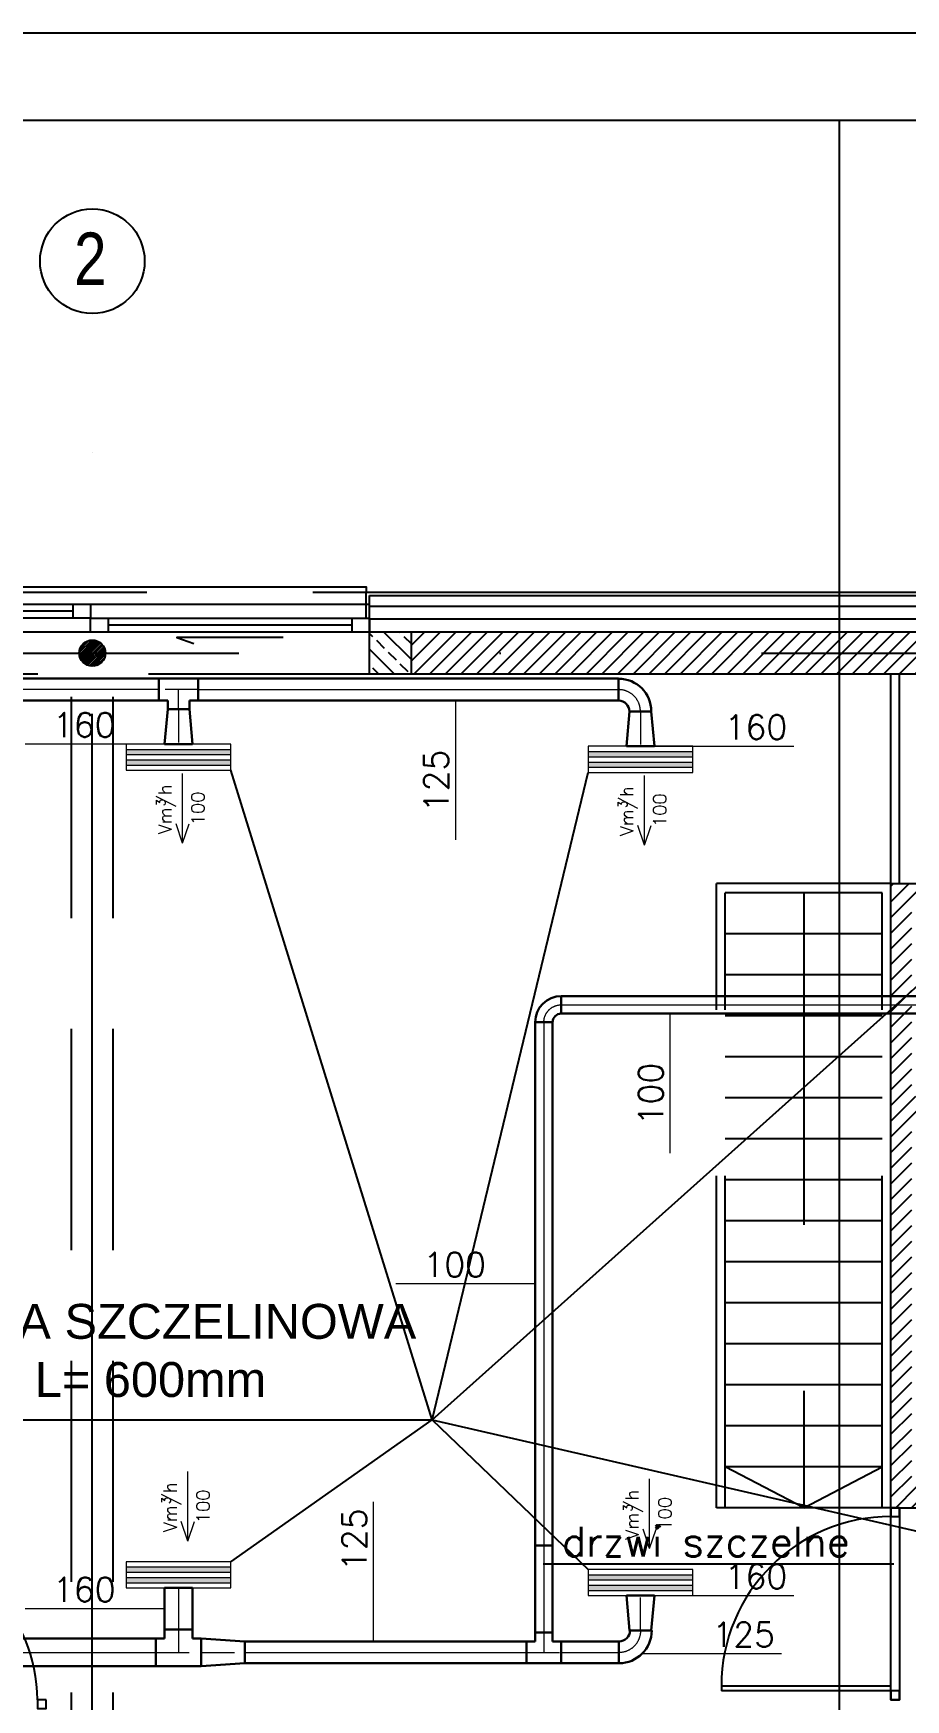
# Model space of a CAD drawing. Header units: millimetres. Extents: x -135140 to 267856, y -70704 to 149933.
# Drawn here: x 173294 to 178297, y -5787 to 3766 of the extents above; entities that cross this region are included whole.
import ezdxf
from ezdxf.enums import TextEntityAlignment as Align

# ---------------------------------------------------------------- set-up
doc = ezdxf.new("R2010")
doc.units = ezdxf.units.MM
doc.header["$LTSCALE"] = 99.9
for name, pattern in [('ACAD_ISO03W100', [30, 12, -18]), ('ACAD_ISO10W100', [18, 12, -3, 0, -3]), ('AUDIT_D_080509132939-0', [0]), ('DASHDOT', [25.4, 12.7, -6.35, 0, -6.35]), ('HIDDEN', [9.525, 6.35, -3.175])]:
    doc.linetypes.add(name, pattern=pattern)
for name, color, linetype in [('+48_HACZE', 253, 'Continuous'), ('+48_MEBLE', 251, 'Continuous'), ('+48_OSIE', 8, 'Continuous'), ('+48_PODCIĄG', 250, 'ACAD_ISO03W100'), ('+48_SCIANY', 250, 'Continuous'), ('+48_STOLARKA OKNA', 250, 'Continuous'), ('+48_STOLARKA_DRZWI', 250, 'Continuous'), ('+48_STOLARKA_OKNA', 250, 'Continuous'), ('+48_SŁUPY', 251, 'Continuous'), ('+48_WEŁNA', 252, 'Continuous'), ('+48_WIDOK', 250, 'Continuous'), ('ESI PROWADZĄCA', 3, 'Continuous')]:
    doc.layers.add(name, color=color, linetype=linetype)
for name, color, linetype, lineweight in [('2DH_SYM', 64, 'Continuous', 18), ('2DL_OBJ', 64, 'Continuous', 18), ('2DL_PRO_N1', 10, 'Continuous', 30), ('2DL_PRO_W11', 160, 'Continuous', 30), ('2DL_SYM', 64, 'Continuous', 18), ('CP_AXISAC', 7, 'DASHDOT', 0), ('WENTYLACJA NAPISY', 7, 'Continuous', 25)]:
    doc.layers.add(name, color=color, linetype=linetype, lineweight=lineweight)
doc.styles.add('CP_ATTR', font='ROMANS.SHX')
doc.styles.get("Standard").update_dxf_attribs({"font": 'ARIAL.TTF'})
doc.styles.add('WRP_ARIAL', font='ARIAL.TTF', dxfattribs={"width": 0.8})
doc.linetypes.add('BATTING', pattern='A,0.00254,-2.54,[134,ltypeshp.shx,S=2.54,R=0,X=-2.54,Y=0],-5.08,[134,ltypeshp.shx,S=2.54,R=180,X=2.54,Y=0],-2.54', length=10.16254)

# ---------------------------------------------------------------- blocks, each defined once
blk = doc.blocks.new('OZN_OSI')
at = {"layer": '+48_OSIE', "linetype": 'Continuous', "ltscale": 5}
blk.add_circle((0, -30), 30, dxfattribs=at)
at = {"layer": '+48_OSIE', "linetype": 'Continuous', "ltscale": 5, "style": 'WRP_ARIAL', "width": 0.8}
blk.add_attdef('NR', (-23.26, -43.54), '', height=30, dxfattribs=at)
blk = doc.blocks.new('drzwi')
at = {"layer": '+48_STOLARKA_DRZWI'}
for p, q in [((-2, 0), (-2, -70)), ((0, 0), (-2, 0)), ((0, 0), (0, -70)), ((-2, -70), (0, -70))]:
    blk.add_line(p, q, dxfattribs=at)
blk.add_arc((-2, 0), 70, 180, 270, dxfattribs=at)
blk = doc.blocks.new('drzwi100')
at = {"layer": '+48_STOLARKA_DRZWI'}
for points in [[(5, 110), (5, 105), (0, 105), (0, 110)], [(5, 5), (5, 0), (0, 0), (0, 5)]]:
    blk.add_lwpolyline(points, close=True, dxfattribs=at)
at = {"layer": '+48_STOLARKA_DRZWI', "extrusion": (0, 0, -1), "xscale": 1.388888888888687, "yscale": 1.388888888888687, "zscale": -1.388888888889107, "rotation": 270}
blk.add_blockref('drzwi', (-5, 5), dxfattribs=at)
blk = doc.blocks.new('DRZWI_90')
at = {"layer": '+48_STOLARKA_DRZWI'}
for points in [[(36405.46, 16749.33), (36405.46, 16744.33), (36410.46, 16744.33), (36410.46, 16749.33)], [(36405.46, 16654.33), (36405.46, 16649.33), (36410.46, 16649.33), (36410.46, 16654.33)]]:
    blk.add_lwpolyline(points, close=True, dxfattribs=at)
at = {"layer": '+48_STOLARKA_DRZWI', "xscale": 1.25, "yscale": 1.25, "zscale": 1.25, "rotation": 270}
blk.add_blockref('drzwi', (36405.46, 16654.33), dxfattribs=at)
blk = doc.blocks.new('CPLS_465')
for q in [(-0.219, 0.094), (0.5, 0), (-0.219, -0.094)]:
    blk.add_line((-0.5, 0), q)
at = {"style": 'CP_ATTR'}
for s, height, p in [('Vm/h', 0.1875, (-0.37, 0.16)), ('3', 0.125, (0.031, 0.25))]:
    blk.add_text(s, height=height, dxfattribs=at).set_placement(p)
blk.add_attdef('VAL', text='', height=0.188, dxfattribs=at).set_placement((0, -0.219), align=Align.MIDDLE)
blk = doc.blocks.new('2CP_AC_ELBW_RO_D100_D100_R100_A90_E0_F0')
at = {"ltscale": 0.15}
for p, q in [((150, 100), (50, 100)), ((50, 100), (50, 100)), ((150, 100), (150, 100)), ((0, -50), (0, 50)), ((0, 50), (0, 50)), ((0, -50), (0, -50))]:
    blk.add_line(p, q, dxfattribs=at)
for radius in [150, 50]:
    blk.add_arc((0, 100), radius, 270, 0, dxfattribs=at)
at = {"layer": 'CP_AXISAC', "ltscale": 0.15}
for p, q in [((100, 100), (100, 100)), ((0, 0), (0, 0))]:
    blk.add_line(p, q, dxfattribs=at)
blk.add_arc((0, 100), 100, 270, 0, dxfattribs=at)
at = {"linetype": 'ByBlock', "ltscale": 0.15, "style": 'CP_ATTR', "flags": 9}
for tag in ['NAME', 'PRODUCER', 'PRODUCT-TYPE', 'ARTICLE', 'FLOW', 'OTHER']:
    blk.add_attdef(tag, (0, 0), '', height=0.0001, dxfattribs=at)
blk = doc.blocks.new('CPHS_DS09')
blk.add_line((0, 0), (-2, 0))
at = {"style": 'CP_ATTR', "flags": 14}
blk.add_attdef('FI', text='', height=0.35, dxfattribs=at).set_placement((-1.807, 0.275), align=Align.MIDDLE)
at = {"style": 'CP_ATTR', "flags": 12}
blk.add_attdef('EVAL_W_MM', text='', height=0.35, dxfattribs=at).set_placement((-1.604, 0.275), align=Align.MIDDLE_LEFT)
at = {"linetype": 'ByBlock', "style": 'CP_ATTR', "flags": 9}
blk.add_attdef('VAL', text='', height=0.00005, dxfattribs=at).set_placement((-1.342, 0.182), align=Align.MIDDLE_LEFT)
blk = doc.blocks.new('2CP_AC_TEE3_RO_D125_D125_L225_L113_A90')
at = {"ltscale": 0.15}
for p, q in [((50, 62.5), (50, 113)), ((50, 113), (175, 113)), ((175, 62.5), (175, 113)), ((0, -62.5), (0, 62.5)), ((0, 62.5), (50, 62.5)), ((225, 62.5), (175, 62.5)), ((225, -62.5), (225, 62.5)), ((0, -62.5), (225, -62.5))]:
    blk.add_line(p, q, dxfattribs=at)
at = {"layer": 'CP_AXISAC', "ltscale": 0.15}
for p, q in [((112.5, 113), (112.5, 0)), ((0, 0), (225, 0))]:
    blk.add_line(p, q, dxfattribs=at)
at = {"linetype": 'ByBlock', "ltscale": 0.15, "style": 'CP_ATTR', "flags": 9}
for tag in ['NAME', 'PRODUCER', 'PRODUCT-TYPE', 'ARTICLE', 'FLOW', 'OTHER']:
    blk.add_attdef(tag, (0, 0), '', height=0.0001, dxfattribs=at)
blk = doc.blocks.new('2CP_AC_TRNS_RO_D125_D160_L200_O0_Z0_E0_F0')
at = {"ltscale": 0.15}
for p, q in [((0, 62.5), (200, 80)), ((0, -62.5), (0, 62.5)), ((0, 62.5), (0, 62.5)), ((200, -80), (200, 80)), ((200, 80), (200, 80)), ((0, -62.5), (0, -62.5)), ((0, -62.5), (200, -80)), ((200, -80), (200, -80))]:
    blk.add_line(p, q, dxfattribs=at)
at = {"layer": 'CP_AXISAC', "ltscale": 0.15}
for p, q in [((0, 0), (0, 0)), ((0, 0), (200, 0)), ((200, 0), (200, 0))]:
    blk.add_line(p, q, dxfattribs=at)
at = {"linetype": 'ByBlock', "ltscale": 0.15, "style": 'CP_ATTR', "flags": 9}
for tag in ['NAME', 'PRODUCER', 'PRODUCT-TYPE', 'ARTICLE', 'FLOW', 'OTHER']:
    blk.add_attdef(tag, (0, 0), '', height=0.0001, dxfattribs=at)
blk = doc.blocks.new('2DLAC020')
for p, q in [((-0.5, 0.3), (0.5, 0.3)), ((-0.5, 0.1), (0.5, 0.1)), ((-0.5, -0.1), (0.5, -0.1)), ((-0.5, -0.3), (0.5, -0.3))]:
    blk.add_line(p, q)
blk.add_lwpolyline([(-0.5, -0.5), (0.5, -0.5), (0.5, 0.5), (-0.5, 0.5)], close=True)
for points in [[(-0.5, 0.3), (0.5, 0.3), (-0.5, 0.1), (0.5, 0.1)], [(-0.5, -0.1), (0.5, -0.1), (-0.5, -0.3), (0.5, -0.3)]]:
    blk.add_solid(points)
at = {"linetype": 'ByBlock', "style": 'CP_ATTR', "flags": 9}
for tag, p in [('NAME', (-0.092, -0.018)), ('NUMBER', (-0.092, -0.018)), ('GROUP', (-0.092, -0.018)), ('ARTICLE', (-0.092, -0.019)), ('CHARACTER', (-0.092, -0.019)), ('TEMPERATURE', (-0.092, -0.018)), ('FLOW', (-0.092, -0.018)), ('PRODUCT-TYPE', (-0.092, -0.019)), ('ORDER-NO', (-0.092, -0.019)), ('PRODUCER', (-0.092, -0.019)), ('PN', (-0.091, -0.018)), ('OTHER', (-0.091, -0.018)), ('DN', (-0.091, -0.019)), ('POWER', (-0.091, -0.019)), ('VOLTAGE', (-0.091, -0.019))]:
    blk.add_attdef(tag, text='', height=0.00005, dxfattribs=at).set_placement(p, align=Align.MIDDLE_LEFT)
blk = doc.blocks.new('2CP_AC_ELBW_RO_D125_D125_R125_A90_E0_F0')
at = {"ltscale": 0.15}
for p, q in [((187.5, 125), (62.5, 125)), ((62.5, 125), (62.5, 125)), ((187.5, 125), (187.5, 125)), ((0, -62.5), (0, 62.5)), ((0, 62.5), (0, 62.5)), ((0, -62.5), (0, -62.5))]:
    blk.add_line(p, q, dxfattribs=at)
for radius in [187.5, 62.5]:
    blk.add_arc((0, 125), radius, 270, 0, dxfattribs=at)
at = {"layer": 'CP_AXISAC', "ltscale": 0.15}
for p, q in [((125, 125), (125, 125)), ((0, 0), (0, 0))]:
    blk.add_line(p, q, dxfattribs=at)
blk.add_arc((0, 125), 125, 270, 0, dxfattribs=at)
at = {"linetype": 'ByBlock', "ltscale": 0.15, "style": 'CP_ATTR', "flags": 9}
for tag in ['NAME', 'PRODUCER', 'PRODUCT-TYPE', 'ARTICLE', 'FLOW', 'OTHER']:
    blk.add_attdef(tag, (0, 0), '', height=0.0001, dxfattribs=at)
blk = doc.blocks.new('2CP_AC_PIPE_RO')
at = {"ltscale": 0.15}
for p, q in [((1, 0.5), (0, 0.5)), ((0, 0.5), (0, -0.5)), ((1, -0.5), (1, 0.5)), ((0, -0.5), (1, -0.5))]:
    blk.add_line(p, q, dxfattribs=at)
at = {"layer": 'CP_AXISAC', "ltscale": 0.15}
blk.add_line((0, 0), (1, 0), dxfattribs=at)
at = {"linetype": 'ByBlock', "ltscale": 0.15, "style": 'CP_ATTR', "flags": 9}
for tag in ['NAME', 'PRODUCER', 'PRODUCT-TYPE', 'ARTICLE', 'FLOW', 'OTHER']:
    blk.add_attdef(tag, (0, 0), '', height=0.0001, dxfattribs=at)
blk = doc.blocks.new('2CP_AC_TEE3_RO_D125_D100_L200_L113_A90')
at = {"ltscale": 0.15}
for p, q in [((50, 62.5), (50, 113)), ((50, 113), (150, 113)), ((150, 62.5), (150, 113)), ((0, -62.5), (0, 62.5)), ((0, 62.5), (50, 62.5)), ((200, 62.5), (150, 62.5)), ((200, -62.5), (200, 62.5)), ((0, -62.5), (200, -62.5))]:
    blk.add_line(p, q, dxfattribs=at)
at = {"layer": 'CP_AXISAC', "ltscale": 0.15}
for p, q in [((100, 113), (100, 0)), ((0, 0), (200, 0))]:
    blk.add_line(p, q, dxfattribs=at)
at = {"linetype": 'ByBlock', "ltscale": 0.15, "style": 'CP_ATTR', "flags": 9}
for tag in ['NAME', 'PRODUCER', 'PRODUCT-TYPE', 'ARTICLE', 'FLOW', 'OTHER']:
    blk.add_attdef(tag, (0, 0), '', height=0.0001, dxfattribs=at)
blk = doc.blocks.new('2CP_AC_TEE3_RO_D160_D160_L260_L130_A90')
at = {"ltscale": 0.15}
for p, q in [((50, 80), (50, 130)), ((50, 130), (210, 130)), ((210, 80), (210, 130)), ((0, -80), (0, 80)), ((0, 80), (50, 80)), ((260, 80), (210, 80)), ((260, -80), (260, 80)), ((0, -80), (260, -80))]:
    blk.add_line(p, q, dxfattribs=at)
at = {"layer": 'CP_AXISAC', "ltscale": 0.15}
for p, q in [((130, 130), (130, 0)), ((0, 0), (260, 0))]:
    blk.add_line(p, q, dxfattribs=at)
at = {"linetype": 'ByBlock', "ltscale": 0.15, "style": 'CP_ATTR', "flags": 9}
for tag in ['NAME', 'PRODUCER', 'PRODUCT-TYPE', 'ARTICLE', 'FLOW', 'OTHER']:
    blk.add_attdef(tag, (0, 0), '', height=0.0001, dxfattribs=at)
blk = doc.blocks.new('2CP_AC_TRNS_RO_D160_D125_L250_O0_Z0_E0_F0')
at = {"ltscale": 0.15}
for p, q in [((0, -80), (0, 80)), ((0, 80), (0, 80)), ((0, 80), (250, 62.5)), ((250, -62.5), (250, 62.5)), ((250, 62.5), (250, 62.5)), ((0, -80), (250, -62.5)), ((0, -80), (0, -80)), ((250, -62.5), (250, -62.5))]:
    blk.add_line(p, q, dxfattribs=at)
at = {"layer": 'CP_AXISAC', "ltscale": 0.15}
for p, q in [((0, 0), (0, 0)), ((0, 0), (250, 0)), ((250, 0), (250, 0))]:
    blk.add_line(p, q, dxfattribs=at)
at = {"linetype": 'ByBlock', "ltscale": 0.15, "style": 'CP_ATTR', "flags": 9}
for tag in ['NAME', 'PRODUCER', 'PRODUCT-TYPE', 'ARTICLE', 'FLOW', 'OTHER']:
    blk.add_attdef(tag, (0, 0), '', height=0.0001, dxfattribs=at)
blk = doc.blocks.new('CPHS_DS08')
blk.add_line((0, 0), (2, 0))
at = {"style": 'CP_ATTR', "flags": 14}
blk.add_attdef('FI', text='', height=0.35, dxfattribs=at).set_placement((0.784, 0.275), align=Align.MIDDLE)
at = {"style": 'CP_ATTR', "flags": 12}
blk.add_attdef('EVAL_W_MM', text='', height=0.35, dxfattribs=at).set_placement((1.006, 0.275), align=Align.MIDDLE_LEFT)
at = {"linetype": 'ByBlock', "style": 'CP_ATTR', "flags": 9}
blk.add_attdef('VAL', text='', height=0.00005, dxfattribs=at).set_placement((0.408, 0.182), align=Align.MIDDLE_LEFT)

msp = doc.modelspace()

# ---------------------------------------------------------------- hatches: boundary and pattern name
at = {"layer": '+48_HACZE'}
h = msp.add_hatch(dxfattribs=at)
h.set_pattern_fill('ANSI31', color=256, scale=3, angle=180, style=0)
h.set_pattern_definition([(225, (-523422.417, -128919.542), (6.73519209, -6.73519209), [])])
edge = h.paths.add_edge_path()
edge.add_arc((173632.4, 212.6), 75, 0, 360)
at = {"layer": '+48_HACZE', "linetype": 'AUDIT_D_080509132939-0'}
h = msp.add_hatch(dxfattribs=at)
h.set_pattern_fill('ANSI33', color=256, scale=20, angle=90, style=0)
h.set_pattern_definition([(135, (-523422.42, -128919.54), (-89.802561, -89.802561), []), (135, (-523422.42, -128829.74), (-89.802561, -89.802561), [63.5, -31.75])])
h.paths.add_polyline_path([(175462.4, 332.6), (175222.4, 332.6), (175222.4, 332.6), (175222.4, 212.6), (175462.4, 212.6)])
h.paths.add_polyline_path([(175462.4, 212.6), (175222.4, 212.6), (175222.4, 92.6), (175462.4, 92.6)])
at = {"layer": '+48_HACZE'}
h = msp.add_hatch(dxfattribs=at)
h.set_pattern_fill('ANSI31', color=256, scale=20, angle=180, style=0)
h.set_pattern_definition([(225, (-523422.42, -128919.54), (44.9012806, -44.9012806), [])])
h.paths.add_polyline_path([(175498.9, 332.6), (175498.9, 92.6), (178104.8, 92.6), (178104.8, 332.6)])
h.paths.add_polyline_path([(175462.4, 332.6), (175462.4, 92.6), (175498.9, 92.6), (175498.9, 332.6)])
h.paths.add_polyline_path([(178707.4, 92.6), (178707.4, 332.6), (178104.8, 332.6), (178104.8, 92.6)])
h = msp.add_hatch(dxfattribs=at)
h.set_pattern_fill('ANSI31', color=256, scale=20, angle=180, style=0)
h.set_pattern_definition([(225, (-523422.42, -128919.54), (44.9012806, -44.9012806), [])])
h.paths.add_polyline_path([(178332.4, -2447.4), (178332.4, -2327.4), (180253.9, -2327.4), (180253.9, -1226.6), (180103.9, -1226.6), (180103.9, -1107.4), (180373.9, -1107.4), (180373.9, -4687.4), (180253.9, -4687.4), (180253.9, -2447.4), (178952.4, -2447.4), (178952.4, -4687.4), (178212.4, -4687.4), (178212.4, -1107.4), (179103.9, -1107.4), (179103.9, -1227.4), (178332.4, -1227.4), (178332.4, -4567.4), (178832.4, -4567.4), (178832.4, -2447.4)])

# ---------------------------------------------------------------- linework, layer by layer
at = {"layer": '+48_MEBLE'}
for points in [[(173622.4, 492.6), (175222.4, 492.6)], [(173622.4, 332.6), (172022.4, 332.6)]]:
    msp.add_lwpolyline(points, dxfattribs=at)
at = {"layer": '+48_OSIE', "linetype": 'ACAD_ISO10W100', "ltscale": 5}
for p, q in [((173632.4, -24112.6), (173632.4, 2159.1)), ((159487.3, 212.6), (190440.4, 212.6))]:
    msp.add_line(p, q, dxfattribs=at)
at = {"layer": '+48_PODCIĄG', "linetype": 'HIDDEN', "ltscale": 2}
for p, q in [((173512.4, -20337.4), (173512.4, 92.6)), ((173752.4, -20337.4), (173752.4, 92.6))]:
    msp.add_line(p, q, dxfattribs=at)
msp.add_lwpolyline([(175222.4, 92.6), (172022.4, 92.6)], dxfattribs=at)
at = {"layer": '+48_SCIANY'}
for p, q in [((175222.4, 92.6), (175222.4, 332.6)), ((178712.4, 332.6), (175222.4, 332.6)), ((175462.4, 92.6), (175462.4, 332.6)), ((178712.4, 92.6), (175222.4, 92.6))]:
    msp.add_line(p, q, dxfattribs=at)
at = {"layer": '+48_SCIANY', "ltscale": 3}
for points in [[(178212.4, -1107.4), (179103.9, -1107.4)], [(178212.4, -4687.4), (178212.4, -1107.4)], [(178212.4, -1227.4), (178212.4, -1227.4)], [(178212.4, -4687.4), (178952.4, -4687.4)]]:
    msp.add_lwpolyline(points, dxfattribs=at)
at = {"layer": '+48_STOLARKA OKNA'}
for points in [[(172022.4, 492.6), (173622.4, 492.6), (173622.4, 412.6), (172022.4, 412.6)], [(173522.4, 492.6), (173622.4, 492.6), (173622.4, 412.6), (173522.4, 412.6)], [(173622.4, 412.6), (175222.4, 412.6), (175222.4, 332.6), (173622.4, 332.6)], [(173622.4, 412.6), (173722.4, 412.6), (173722.4, 332.6), (173622.4, 332.6)], [(175122.4, 412.6), (175222.4, 412.6), (175222.4, 332.6), (175122.4, 332.6)]]:
    msp.add_lwpolyline(points, close=True, dxfattribs=at)
for points in [[(173522.4, 452.6), (172122.4, 452.6)], [(175122.4, 372.6), (173722.4, 372.6)]]:
    msp.add_lwpolyline(points, dxfattribs=at)
at = {"layer": '+48_STOLARKA_DRZWI'}
for p, q in [((178212.4, -1107.4), (178212.4, 92.6)), ((178262.4, -1107.4), (178262.4, 92.6))]:
    msp.add_line(p, q, dxfattribs=at)
at = {"layer": '+48_STOLARKA_OKNA'}
msp.add_lwpolyline([(174727.8, 302.6), (174117, 302.6), (174215.1, 266.7)], dxfattribs=at)
at = {"layer": '+48_SŁUPY', "linetype": 'AUDIT_D_080509132939-0'}
msp.add_circle((173632.4, 212.6), 75, dxfattribs=at)
at = {"layer": '+48_WEŁNA', "linetype": 'BATTING', "ltscale": 0.07}
msp.add_line((189427.4, 407.6), (175222.4, 407.6), dxfattribs=at)
at = {"layer": '+48_WIDOK', "linetype": 'HIDDEN', "ltscale": 3}
msp.add_line((172042.4, 562.6), (175202.4, 562.6), dxfattribs=at)
at = {"layer": '+48_WIDOK'}
for p, q in [((175202.4, 412.6), (175202.4, 562.6)), ((175202.4, 562.6), (189722.4, 562.6)), ((175222.4, 332.6), (175222.4, 542.6)), ((175222.4, 542.6), (189702.4, 542.6)), ((175222.4, 482.6), (189502.4, 482.6))]:
    msp.add_line(p, q, dxfattribs=at)
msp.add_lwpolyline([(172042.4, 562.6), (172042.4, 592.6), (175202.4, 592.6), (175202.4, 562.6)], dxfattribs=at)
at = {"layer": '+48_WIDOK', "linetype": 'HIDDEN', "ltscale": 3}
for points in [[(177212.4, -4687.4), (177212.4, -1107.4)], [(178212.4, -1107.4), (177212.4, -1107.4)], [(178162.4, -1162.4), (177262.4, -1162.4)], [(177262.4, -4687.4), (177262.4, -1162.4)], [(177712.4, -1162.4), (177712.4, -4687.4), (177262.4, -4452.4)], [(178162.4, -4687.4), (178162.4, -1162.4)], [(178162.4, -1397.4), (177262.4, -1397.4)], [(178162.4, -1632.4), (177262.4, -1632.4)], [(178162.4, -1867.4), (177262.4, -1867.4)], [(178162.4, -2102.4), (177262.4, -2102.4)], [(178162.4, -2337.4), (177262.4, -2337.4)], [(178162.4, -2572.4), (177262.4, -2572.4)], [(178162.4, -2807.4), (177262.4, -2807.4)], [(178162.4, -3042.4), (177262.4, -3042.4)], [(178162.4, -3277.4), (177262.4, -3277.4)], [(178162.4, -3512.4), (177262.4, -3512.4)], [(178162.4, -3747.4), (177262.4, -3747.4)], [(178162.4, -3982.4), (177262.4, -3982.4)], [(178162.4, -4217.4), (177262.4, -4217.4)], [(178162.4, -4452.4), (177262.4, -4452.4)], [(177712.4, -4687.4), (178162.4, -4452.4)], [(177262.4, -4687.4), (177212.4, -4687.4)], [(178212.4, -4687.4), (177262.4, -4687.4)]]:
    msp.add_lwpolyline(points, dxfattribs=at)
at = {"linetype": 'Continuous'}
for p, q in [((198166.4, 3765.8), (156166.4, 3765.8)), ((197666.4, 3265.8), (158166.4, 3265.8))]:
    msp.add_line(p, q, dxfattribs=at)
at = {"ltscale": 0.15}
for p, q in [((175581, -4184), (174427.2, -459.3)), ((175581, -4184), (176475.9, -471.8)), ((175581, -4184), (179316.7, -844)), ((172249.2, -4184), (175581, -4184)), ((174427.2, -4996.6), (175581, -4184)), ((175581, -4184), (176475.9, -5041)), ((175581, -4184), (179457.8, -5073.9))]:
    msp.add_line(p, q, dxfattribs=at)
at = {"layer": 'Defpoints', "color": 2, "ltscale": 0.15}
msp.add_line((177916.4, 3265.8), (177916.4, -8237.4), dxfattribs=at)
at = {"layer": 'ESI PROWADZĄCA', "ltscale": 0.15}
msp.add_lwpolyline([(178212.4, -4687.4), (178262.4, -4687.4), (178262.4, -5787.4), (178212.4, -5787.4)], close=True, dxfattribs=at)
at = {"layer": 'WENTYLACJA NAPISY'}
msp.add_lwpolyline([(178229.9, -5009.8), (176217.5, -5009.8)], dxfattribs=at)

# ---------------------------------------------------------------- block references
at = {"layer": '+48_HACZE', "linetype": 'AUDIT_D_080509132939-0', "xscale": -10, "yscale": 10, "zscale": 10}
msp.add_blockref('drzwi100', (178262.4, -5787.4), dxfattribs=at)
at = {"layer": '+48_OSIE'}
ref = msp.add_blockref('OZN_OSI', (173632.4, 2759.1), dxfattribs=dict(at, xscale=10, yscale=10, zscale=10))
ref.add_attrib('NR', '2', (173527.7, 2323.7), dxfattribs={"linetype": 'Continuous', "ltscale": 5, "height": 300, "style": 'WRP_ARIAL', "width": 0.8})
at = {"layer": '+48_STOLARKA_DRZWI', "xscale": 10, "yscale": 10, "zscale": 10, "rotation": 270}
msp.add_blockref('DRZWI_90', (5874.1, 358267.2), dxfattribs=at)
at = {"layer": '2DH_SYM', "ltscale": 0.15}
ref = msp.add_blockref('CPHS_DS09', (175714.6, -58.8), dxfattribs=dict(at, xscale=400, yscale=400, zscale=400, rotation=90))
ref.add_attrib('EVAL_W_MM', '125', dxfattribs={"layer": '0', "height": 140, "rotation": 90, "style": 'CP_ATTR', "flags": 12}).set_placement((175604.6, -700.4), align=Align.MIDDLE_LEFT)
ref = msp.add_blockref('CPHS_DS09', (174047.2, -309.3), dxfattribs=dict(at, xscale=400, yscale=400, zscale=400))
ref.add_attrib('EVAL_W_MM', '160', dxfattribs={"layer": '0', "height": 140, "style": 'CP_ATTR', "flags": 12}).set_placement((173405.7, -199.3), align=Align.MIDDLE_LEFT)
ref = msp.add_blockref('CPHS_DS08', (176855.9, -321.8), dxfattribs=dict(at, xscale=400, yscale=400, zscale=400))
ref.add_attrib('EVAL_W_MM', '160', dxfattribs={"layer": '0', "height": 140, "style": 'CP_ATTR', "flags": 12}).set_placement((177258.5, -211.8), align=Align.MIDDLE_LEFT)
ref = msp.add_blockref('CPHS_DS09', (176945.6, -1853.7), dxfattribs=dict(at, xscale=400, yscale=400, zscale=400, rotation=90))
ref.add_attrib('EVAL_W_MM', '100', dxfattribs={"layer": '0', "height": 140, "rotation": 90, "style": 'CP_ATTR', "flags": 12}).set_placement((176835.6, -2495.3), align=Align.MIDDLE_LEFT)
ref = msp.add_blockref('CPHS_DS09', (176172.3, -3403.7), dxfattribs=dict(at, xscale=400, yscale=400, zscale=400))
ref.add_attrib('EVAL_W_MM', '100', dxfattribs={"layer": '0', "height": 140, "style": 'CP_ATTR', "flags": 12}).set_placement((175530.7, -3293.7), align=Align.MIDDLE_LEFT)
ref = msp.add_blockref('CPHS_DS08', (175245.4, -5453.5), dxfattribs=dict(at, xscale=400, yscale=400, zscale=400, rotation=90))
ref.add_attrib('EVAL_W_MM', '125', dxfattribs={"layer": '0', "height": 140, "rotation": 90, "style": 'CP_ATTR', "flags": 12}).set_placement((175135.4, -5050.9), align=Align.MIDDLE_LEFT)
ref = msp.add_blockref('CPHS_DS08', (176855.9, -5191), dxfattribs=dict(at, xscale=400, yscale=400, zscale=400))
ref.add_attrib('EVAL_W_MM', '160', dxfattribs={"layer": '0', "height": 140, "style": 'CP_ATTR', "flags": 12}).set_placement((177258.5, -5081), align=Align.MIDDLE_LEFT)
ref = msp.add_blockref('CPHS_DS09', (174047.2, -5266.3), dxfattribs=dict(at, xscale=400, yscale=400, zscale=400))
ref.add_attrib('EVAL_W_MM', '160', dxfattribs={"layer": '0', "height": 140, "style": 'CP_ATTR', "flags": 12}).set_placement((173405.7, -5156.3), align=Align.MIDDLE_LEFT)
ref = msp.add_blockref('CPHS_DS08', (176785.6, -5523.6), dxfattribs=dict(at, xscale=400, yscale=400, zscale=400))
ref.add_attrib('EVAL_W_MM', '125', dxfattribs={"layer": '0', "height": 140, "style": 'CP_ATTR', "flags": 12}).set_placement((177188.2, -5413.6), align=Align.MIDDLE_LEFT)
at = {"layer": '2DL_OBJ', "ltscale": 0.15, "xscale": 600, "yscale": 150, "zscale": 150}
for p in [(174127.2, -384.3), (176775.9, -396.8), (174127.2, -5071.6), (176775.9, -5116)]:
    msp.add_blockref('2DLAC020', p, dxfattribs=at)
at = {"layer": '2DL_PRO_N1', "ltscale": 0.15, "xscale": 1742.308474522317, "yscale": 125, "zscale": 125, "rotation": 180}
msp.add_blockref('2CP_AC_PIPE_RO', (174014.7, 3.7), dxfattribs=at)
at = {"layer": '2DL_PRO_N1', "ltscale": 0.15, "zscale": 125}
for name, p, rotation in [('2CP_AC_TEE3_RO_D125_D125_L225_L113_A90', (174239.7, 3.7), 180), ('2CP_AC_ELBW_RO_D125_D125_R125_A90_E0_F0', (176775.9, -121.8), 90), ('2CP_AC_TRNS_RO_D125_D160_L200_O0_Z0_E0_F0', (174127.2, -109.3), 270), ('2CP_AC_TRNS_RO_D125_D160_L200_O0_Z0_E0_F0', (176775.9, -121.8), 270)]:
    msp.add_blockref(name, p, dxfattribs=dict(at, rotation=rotation))
at = {"layer": '2DL_PRO_N1', "ltscale": 0.15, "xscale": 2411.181067385158, "yscale": 125, "zscale": 125}
msp.add_blockref('2CP_AC_PIPE_RO', (174239.7, 3.7), dxfattribs=at)
at = {"layer": '2DL_PRO_W11', "ltscale": 0.15, "yscale": -1, "zscale": 100, "rotation": 90}
msp.add_blockref('2CP_AC_ELBW_RO_D100_D100_R100_A90_E0_F0', (176222.3, -1903.7), dxfattribs=at)
at = {"layer": '2DL_PRO_W11', "ltscale": 0.15}
for p, xscale, yscale, zscale in [((176322.3, -1803.7), 3000, 100, 100), ((171814.8, -5516), 2182.463866069011, 160, 160), ((174507.2, -5516), 1615.077406866912, 125, 125), ((176322.3, -5516), 330.7623967218388, 125, 125)]:
    msp.add_blockref('2CP_AC_PIPE_RO', p, dxfattribs=dict(at, xscale=xscale, yscale=yscale, zscale=zscale))
at = {"layer": '2DL_PRO_W11', "ltscale": 0.15, "rotation": 270}
for p, xscale, yscale, zscale in [((176222.3, -1903.7), 3000, 100, 100), ((176222.3, -4903.7), 499.281325473742, 100, 100), ((174127.2, -5146.6), 239.3792561541213, 160, 160)]:
    msp.add_blockref('2CP_AC_PIPE_RO', p, dxfattribs=dict(at, xscale=xscale, yscale=yscale, zscale=zscale))
at = {"layer": '2DL_PRO_W11', "ltscale": 0.15, "zscale": 125, "rotation": 90}
msp.add_blockref('2CP_AC_TRNS_RO_D125_D160_L200_O0_Z0_E0_F0', (176775.9, -5391), dxfattribs=at)
at = {"layer": '2DL_PRO_W11', "ltscale": 0.15}
for name, p, zscale in [('2CP_AC_TEE3_RO_D160_D160_L260_L130_A90', (173997.2, -5516), 160), ('2CP_AC_TRNS_RO_D160_D125_L250_O0_Z0_E0_F0', (174257.2, -5516), 160), ('2CP_AC_TEE3_RO_D125_D100_L200_L113_A90', (176122.3, -5516), 125), ('2CP_AC_ELBW_RO_D125_D125_R125_A90_E0_F0', (176653.1, -5516), 125)]:
    msp.add_blockref(name, p, dxfattribs=dict(at, zscale=zscale))
at = {"layer": '2DL_SYM', "ltscale": 0.15, "xscale": 400, "yscale": 400, "zscale": 400, "rotation": 90}
for p in [(174150.5, -677.7), (176799.2, -688.2), (174180.2, -4679.1), (176828.9, -4721.5)]:
    msp.add_blockref('CPLS_465', p, dxfattribs=at).add_auto_attribs({'VAL': '100'})

# ---------------------------------------------------------------- texts
at = {"ltscale": 0.15, "insert": (172277.5, -3518.5), "char_height": 200, "width": 5313.962, "attachment_point": 1}
msp.add_mtext('KRATKA SZCZELINOWA \\PKSV 2 , L= 600mm', dxfattribs=at)
at = {"layer": 'WENTYLACJA NAPISY', "insert": (176327.1, -4796.8), "char_height": 169.531, "width": 522008.156, "attachment_point": 1, "style": 'CP_ATTR'}
msp.add_mtext('drzwi szczelne', dxfattribs=at)

doc.saveas('drawing.dxf')
